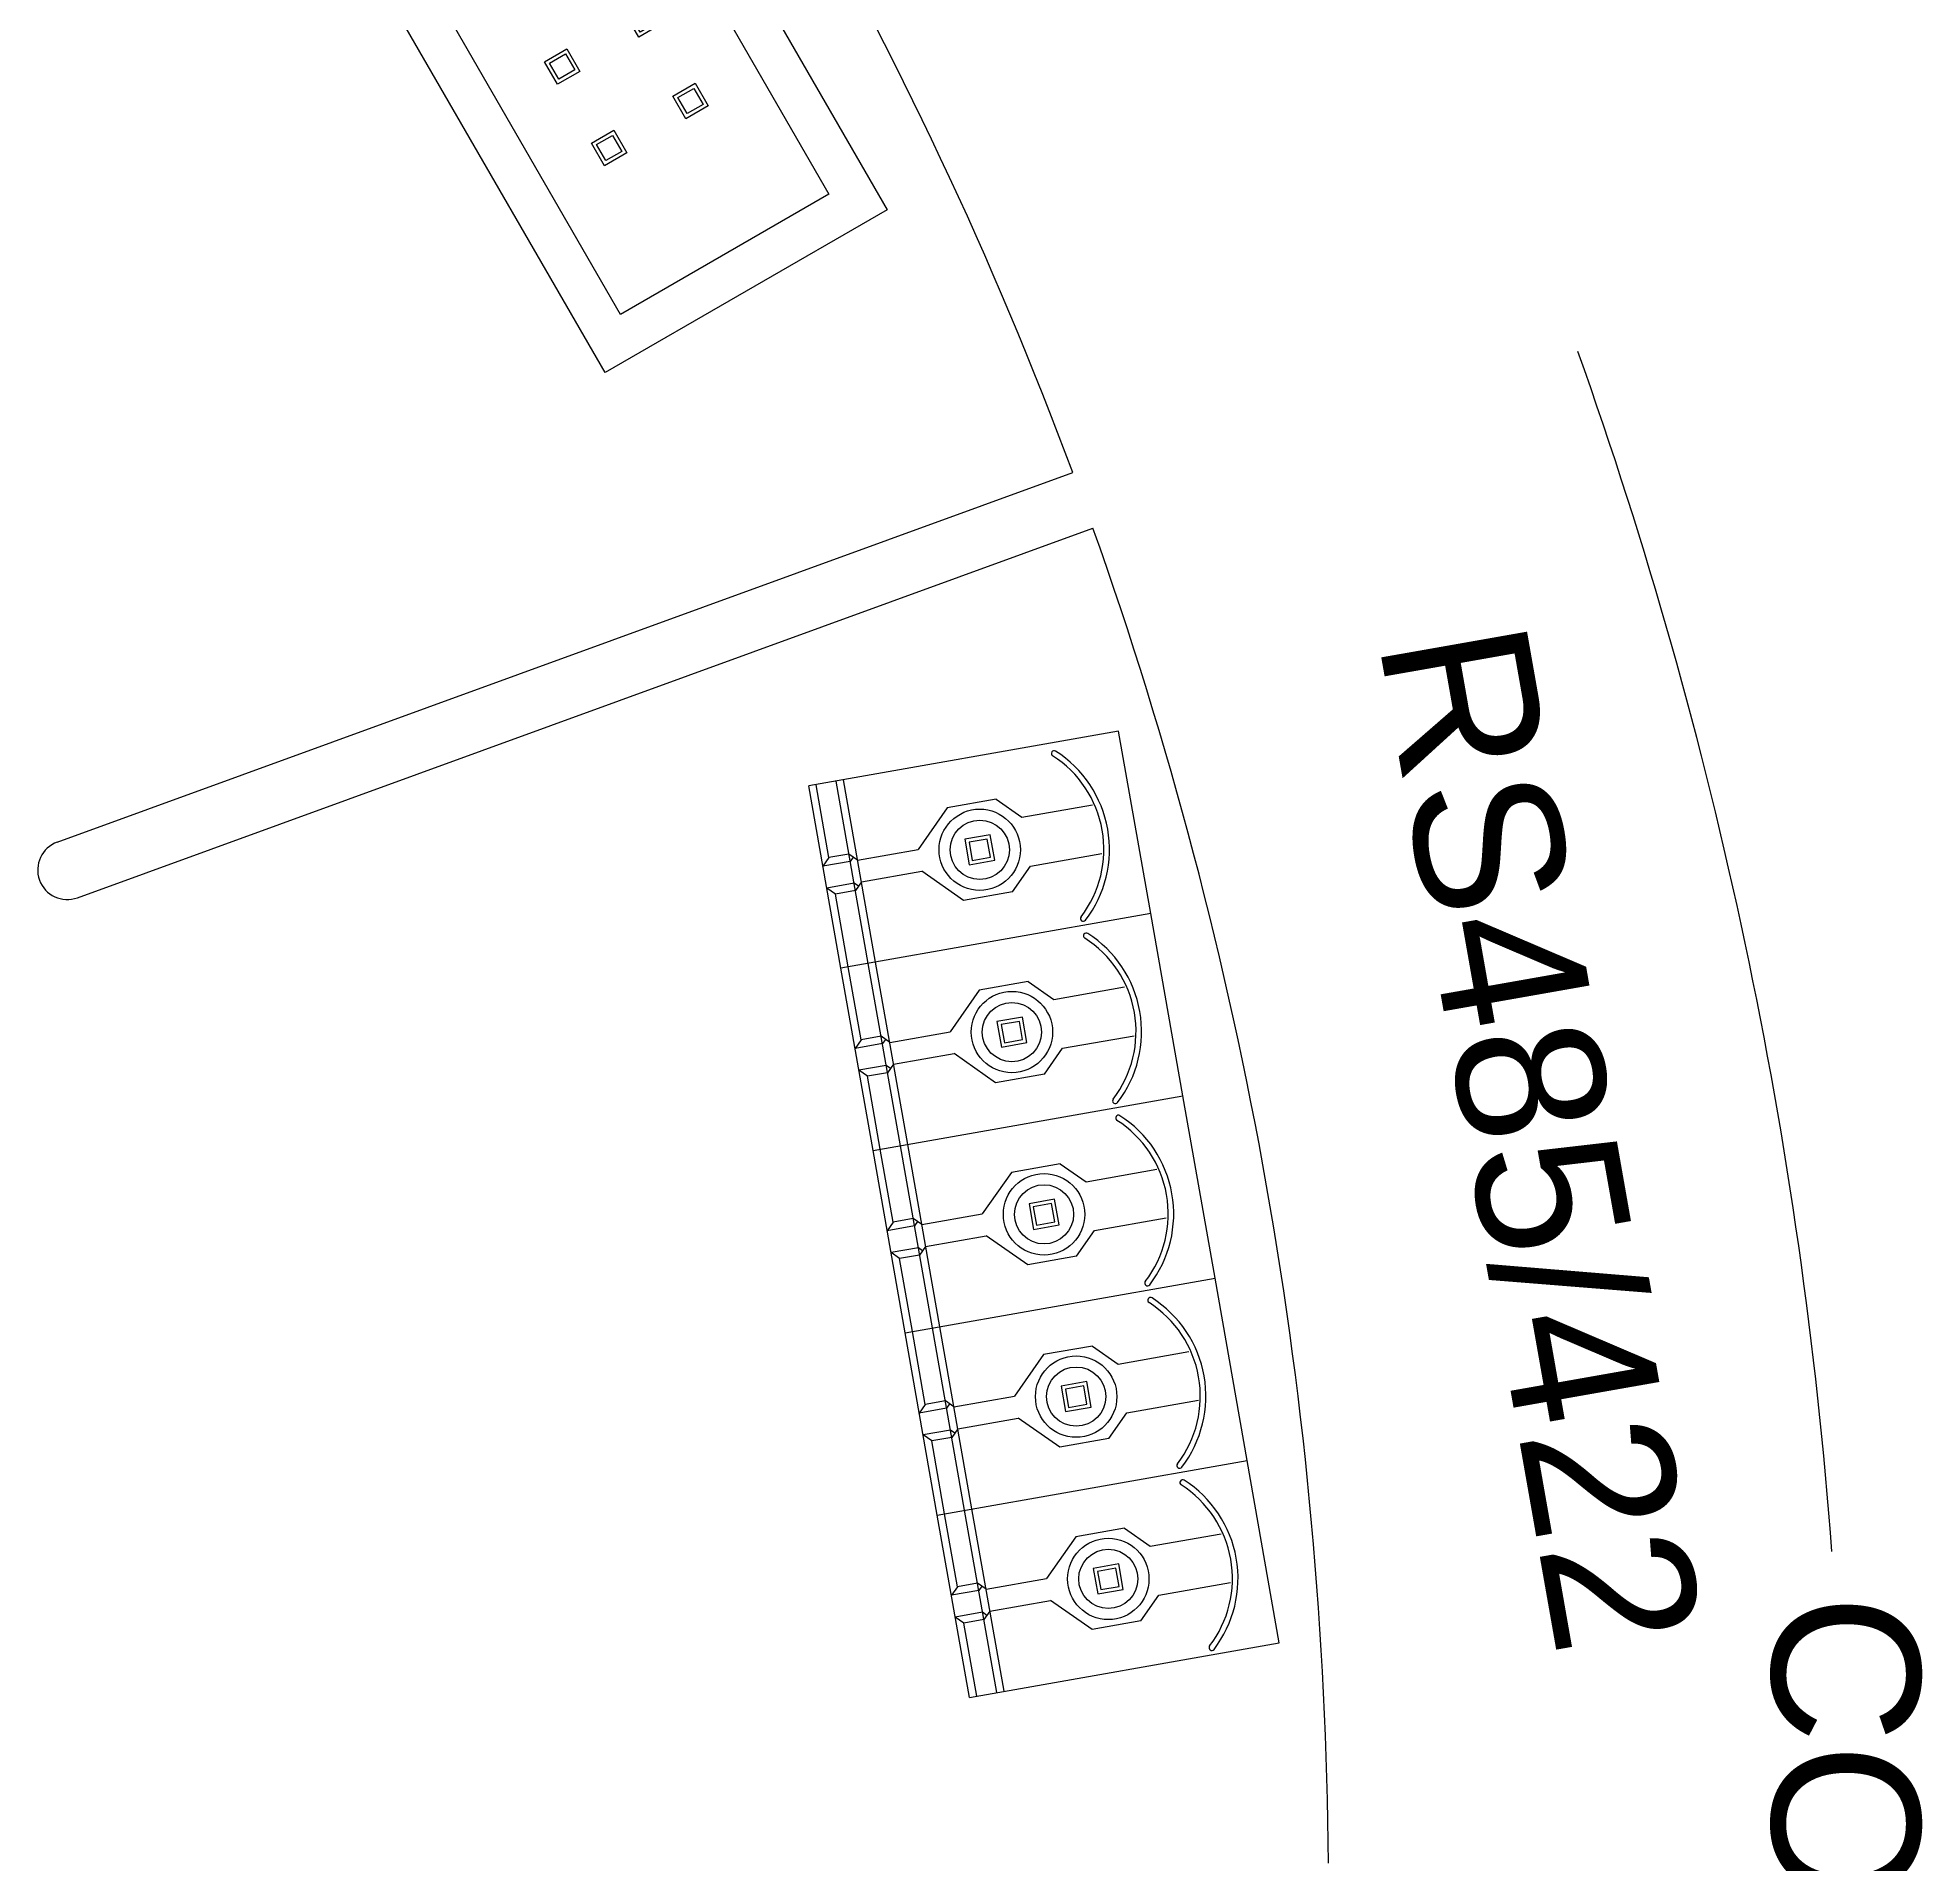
# Model space of a CAD drawing. Header units: millimetres. Extents: x -305 to 613, y 14 to 241.
# Drawn here: x -95.1 to -44.2, y 128.1 to 177.5 of the extents above; entities that cross this region are included whole.
import ezdxf

# ---------------------------------------------------------------- set-up
doc = ezdxf.new("R2010")
doc.units = ezdxf.units.MM
doc.header["$MEASUREMENT"] = 0
doc.layers.add('BOARD', color=4, linetype='Continuous', lineweight=30)
doc.layers.add('TOP_SILK', color=6, linetype='Continuous')
doc.styles.get("Standard").update_dxf_attribs({"font": 'DroidSansMono.ttf'})

# ---------------------------------------------------------------- blocks, each defined once
blk = doc.blocks.new('PCB-OUTLINE')
at = {"linetype": 'Continuous'}
for p, q in [((28.387, -140.654), (38.373, -168.09)), ((26.883, -141.201), (36.869, -168.637))]:
    blk.add_line(p, q, dxfattribs=at)
for centre, radius, start, end in [((27.635, -140.927), 0.8, 20, 200), ((0, -65), 110, 290.4167, 309.5833), ((0, -65), 110, 270.4167, 289.5833)]:
    blk.add_arc(centre, radius, start, end, dxfattribs=at)
blk = doc.blocks.new('BOX-HEADER-2x5-FRONT')
at = {"linetype": 'Continuous'}
for p, q in [((7.96, 7.65), (7.96, 8.8)), ((12.6, 7.65), (12.6, 8.8)), ((5.55, 6.02), (4.85, 6.02)), ((4.85, 6.02), (4.85, 5.32)), ((5.45, 5.92), (4.95, 5.92)), ((4.95, 5.92), (4.95, 5.42)), ((5.45, 5.42), (5.45, 5.92)), ((5.55, 5.32), (5.55, 6.02)), ((8.09, 6.02), (7.39, 6.02)), ((7.39, 6.02), (7.39, 5.32)), ((7.99, 5.92), (7.49, 5.92)), ((7.49, 5.92), (7.49, 5.42)), ((7.99, 5.42), (7.99, 5.92)), ((8.09, 5.32), (8.09, 6.02)), ((10.63, 6.02), (9.93, 6.02)), ((9.93, 6.02), (9.93, 5.32)), ((10.53, 5.92), (10.03, 5.92)), ((10.03, 5.92), (10.03, 5.42)), ((10.53, 5.42), (10.53, 5.92)), ((10.63, 5.32), (10.63, 6.02)), ((13.17, 6.02), (12.47, 6.02)), ((12.47, 6.02), (12.47, 5.32)), ((13.07, 5.92), (12.57, 5.92)), ((12.57, 5.92), (12.57, 5.42)), ((13.07, 5.42), (13.07, 5.92)), ((13.17, 5.32), (13.17, 6.02)), ((15.71, 6.02), (15.01, 6.02)), ((15.01, 6.02), (15.01, 5.32)), ((15.61, 5.92), (15.11, 5.92)), ((15.11, 5.92), (15.11, 5.42)), ((15.61, 5.42), (15.61, 5.92)), ((15.71, 5.32), (15.71, 6.02)), ((4.85, 5.32), (5.55, 5.32)), ((4.95, 5.42), (5.45, 5.42)), ((7.39, 5.32), (8.09, 5.32)), ((7.49, 5.42), (7.99, 5.42)), ((9.93, 5.32), (10.63, 5.32)), ((10.03, 5.42), (10.53, 5.42)), ((12.47, 5.32), (13.17, 5.32)), ((12.57, 5.42), (13.07, 5.42)), ((15.01, 5.32), (15.71, 5.32)), ((15.11, 5.42), (15.61, 5.42)), ((5.55, 3.48), (4.85, 3.48)), ((4.85, 3.48), (4.85, 2.78)), ((5.45, 3.38), (4.95, 3.38)), ((4.95, 3.38), (4.95, 2.88)), ((5.45, 2.88), (5.45, 3.38)), ((5.55, 2.78), (5.55, 3.48)), ((8.09, 3.48), (7.39, 3.48)), ((7.39, 3.48), (7.39, 2.78)), ((7.99, 3.38), (7.49, 3.38)), ((7.49, 3.38), (7.49, 2.88)), ((7.99, 2.88), (7.99, 3.38)), ((8.09, 2.78), (8.09, 3.48)), ((10.63, 3.48), (9.93, 3.48)), ((9.93, 3.48), (9.93, 2.78)), ((10.53, 3.38), (10.03, 3.38)), ((10.03, 3.38), (10.03, 2.88)), ((10.53, 2.88), (10.53, 3.38)), ((10.63, 2.78), (10.63, 3.48)), ((13.17, 3.48), (12.47, 3.48)), ((12.47, 3.48), (12.47, 2.78)), ((13.07, 3.38), (12.57, 3.38)), ((12.57, 3.38), (12.57, 2.88)), ((13.07, 2.88), (13.07, 3.38)), ((13.17, 2.78), (13.17, 3.48)), ((15.71, 3.48), (15.01, 3.48)), ((15.01, 3.48), (15.01, 2.78)), ((15.61, 3.38), (15.11, 3.38)), ((15.11, 3.38), (15.11, 2.88)), ((15.61, 2.88), (15.61, 3.38)), ((15.71, 2.78), (15.71, 3.48)), ((4.85, 2.78), (5.55, 2.78)), ((4.95, 2.88), (5.45, 2.88)), ((7.39, 2.78), (8.09, 2.78)), ((7.49, 2.88), (7.99, 2.88)), ((9.93, 2.78), (10.63, 2.78)), ((10.03, 2.88), (10.53, 2.88)), ((12.47, 2.78), (13.17, 2.78)), ((12.57, 2.88), (13.07, 2.88)), ((15.01, 2.78), (15.71, 2.78)), ((15.11, 2.88), (15.61, 2.88))]:
    blk.add_line(p, q, dxfattribs=at)
for points in [[(20.56, 0), (20.56, 8.8), (0, 8.8), (0, 0)], [(19.41, 1.15), (19.41, 7.65), (1.15, 7.65), (1.15, 1.15)]]:
    blk.add_lwpolyline(points, close=True, dxfattribs=at)
blk = doc.blocks.new('TERMINAL-5P-FRONT-NOPINS')
at = {"linetype": 'Continuous'}
for p, q in [((0, 8.5), (5, 8.5)), ((0, 8.5), (0, 0)), ((0, 8.3), (2, 8.3)), ((2, 8.3), (2.2, 8.5)), ((2, 7.75), (2, 8.3)), ((2.2, 7.75), (2.2, 8.5)), ((2.8, 7.75), (2.8, 8.5)), ((3, 8.3), (2.8, 8.5)), ((3, 7.75), (3, 8.3)), ((3, 8.3), (5, 8.3)), ((5, 8.5), (5, 0)), ((5, 8.5), (10, 8.5)), ((5, 8.5), (5, 0)), ((5, 8.3), (7, 8.3)), ((7, 8.3), (7.2, 8.5)), ((7, 7.75), (7, 8.3)), ((7.2, 7.75), (7.2, 8.5)), ((7.8, 7.75), (7.8, 8.5)), ((8, 8.3), (7.8, 8.5)), ((8, 7.75), (8, 8.3)), ((8, 8.3), (10, 8.3)), ((10, 8.5), (15, 8.5)), ((10, 8.5), (10, 0)), ((10, 8.3), (12, 8.3)), ((12, 8.3), (12.2, 8.5)), ((12, 7.75), (12, 8.3)), ((12.2, 7.75), (12.2, 8.5)), ((12.8, 7.75), (12.8, 8.5)), ((13, 8.3), (12.8, 8.5)), ((13, 7.75), (13, 8.3)), ((13, 8.3), (15, 8.3)), ((15, 8.5), (20, 8.5)), ((15, 8.5), (15, 0)), ((15, 8.3), (17, 8.3)), ((17, 8.3), (17.2, 8.5)), ((17, 7.75), (17, 8.3)), ((17.2, 7.75), (17.2, 8.5)), ((17.8, 7.75), (17.8, 8.5)), ((18, 8.3), (17.8, 8.5)), ((18, 7.75), (18, 8.3)), ((18, 8.3), (20, 8.3)), ((20, 0), (20, 8.5)), ((20, 8.5), (25, 8.5)), ((20, 8.3), (22, 8.3)), ((22, 8.3), (22.2, 8.5)), ((22, 7.75), (22, 8.3)), ((22.2, 7.75), (22.2, 8.5)), ((22.8, 7.75), (22.8, 8.5)), ((23, 8.3), (22.8, 8.5)), ((23, 7.75), (23, 8.3)), ((23, 8.3), (25, 8.3)), ((25, 0), (25, 8.5)), ((0, 7.75), (5, 7.75)), ((2.2, 7.55), (2, 7.75)), ((2.1, 7.65), (2.2, 7.75)), ((2.8, 7.55), (3, 7.75)), ((2.9, 7.65), (2.8, 7.75)), ((5, 7.75), (10, 7.75)), ((7.2, 7.55), (7, 7.75)), ((7.1, 7.65), (7.2, 7.75)), ((7.8, 7.55), (8, 7.75)), ((7.9, 7.65), (7.8, 7.75)), ((10, 7.75), (15, 7.75)), ((12.2, 7.55), (12, 7.75)), ((12.1, 7.65), (12.2, 7.75)), ((12.8, 7.55), (13, 7.75)), ((12.9, 7.65), (12.8, 7.75)), ((15, 7.75), (20, 7.75)), ((17.2, 7.55), (17, 7.75)), ((17.1, 7.65), (17.2, 7.75)), ((17.8, 7.55), (18, 7.75)), ((17.9, 7.65), (17.8, 7.75)), ((20, 7.75), (25, 7.75)), ((22.2, 7.55), (22, 7.75)), ((22.1, 7.65), (22.2, 7.75)), ((22.8, 7.55), (23, 7.75)), ((22.9, 7.65), (22.8, 7.75)), ((0, 7.55), (5, 7.55)), ((2.2, 7.55), (2.2, 5.89)), ((2.8, 7.55), (2.8, 5.89)), ((5, 7.55), (10, 7.55)), ((7.2, 7.55), (7.2, 5.89)), ((7.8, 7.55), (7.8, 5.89)), ((10, 7.55), (15, 7.55)), ((12.2, 7.55), (12.2, 5.89)), ((12.8, 7.55), (12.8, 5.89)), ((15, 7.55), (20, 7.55)), ((17.2, 7.55), (17.2, 5.89)), ((17.8, 7.55), (17.8, 5.89)), ((20, 7.55), (25, 7.55)), ((22.2, 7.55), (22.2, 5.89)), ((22.8, 7.55), (22.8, 5.89)), ((1.23, 4.92), (2.2, 5.89)), ((3.77, 4.92), (2.8, 5.89)), ((6.23, 4.92), (7.2, 5.89)), ((8.77, 4.92), (7.8, 5.89)), ((11.23, 4.92), (12.2, 5.89)), ((13.77, 4.92), (12.8, 5.89)), ((16.23, 4.92), (17.2, 5.89)), ((18.77, 4.92), (17.8, 5.89)), ((21.23, 4.92), (22.2, 5.89)), ((23.77, 4.92), (22.8, 5.89)), ((1.23, 3.58), (1.23, 4.92)), ((3.77, 3.58), (3.77, 4.92)), ((3.77, 3.58), (3.77, 4.92)), ((6.23, 3.58), (6.23, 4.92)), ((8.77, 3.58), (8.77, 4.92)), ((8.77, 3.58), (8.77, 4.92)), ((11.23, 3.58), (11.23, 4.92)), ((13.77, 3.58), (13.77, 4.92)), ((13.77, 3.58), (13.77, 4.92)), ((16.23, 3.58), (16.23, 4.92)), ((18.77, 3.58), (18.77, 4.92)), ((18.77, 3.58), (18.77, 4.92)), ((21.23, 3.58), (21.23, 4.92)), ((23.77, 3.58), (23.77, 4.92)), ((23.77, 3.58), (23.77, 4.92)), ((1.23, 3.58), (1.83, 2.98)), ((3.77, 3.58), (3.17, 2.98)), ((6.23, 3.58), (6.83, 2.98)), ((8.77, 3.58), (8.17, 2.98)), ((11.23, 3.58), (11.83, 2.98)), ((13.77, 3.58), (13.17, 2.98)), ((16.23, 3.58), (16.83, 2.98)), ((18.77, 3.58), (18.17, 2.98)), ((21.23, 3.58), (21.83, 2.98)), ((23.77, 3.58), (23.17, 2.98)), ((1.83, 2.98), (1.83, 1.015)), ((3.17, 2.98), (3.17, 1.039)), ((6.83, 2.98), (6.83, 1.015)), ((8.17, 2.98), (8.17, 1.039)), ((11.83, 2.98), (11.83, 1.015)), ((13.17, 2.98), (13.17, 1.039)), ((16.83, 2.98), (16.83, 1.015)), ((18.17, 2.98), (18.17, 1.039)), ((21.83, 2.98), (21.83, 1.015)), ((23.17, 2.98), (23.17, 1.039)), ((0, 0), (5, 0)), ((5, 0), (10, 0)), ((10, 0), (15, 0)), ((15, 0), (20, 0)), ((20, 0), (25, 0))]:
    blk.add_line(p, q, dxfattribs=at)
for points in [[(2.15, 4.6), (2.15, 3.9), (2.85, 3.9), (2.85, 4.6)], [(7.15, 4.6), (7.15, 3.9), (7.85, 3.9), (7.85, 4.6)], [(12.15, 4.6), (12.15, 3.9), (12.85, 3.9), (12.85, 4.6)], [(17.15, 4.6), (17.15, 3.9), (17.85, 3.9), (17.85, 4.6)], [(22.15, 4.6), (22.15, 3.9), (22.85, 3.9), (22.85, 4.6)], [(2.25, 4.5), (2.25, 4), (2.75, 4), (2.75, 4.5)], [(7.25, 4.5), (7.25, 4), (7.75, 4), (7.75, 4.5)], [(12.25, 4.5), (12.25, 4), (12.75, 4), (12.75, 4.5)], [(17.25, 4.5), (17.25, 4), (17.75, 4), (17.75, 4.5)], [(22.25, 4.5), (22.25, 4), (22.75, 4), (22.75, 4.5)]]:
    blk.add_lwpolyline(points, close=True, dxfattribs=at)
for centre, radius in [((2.5, 4.25), 1.099), ((7.5, 4.25), 1.099), ((12.5, 4.25), 1.099), ((17.5, 4.25), 1.099), ((22.5, 4.25), 1.099), ((2.5, 4.25), 0.8), ((7.5, 4.25), 0.8), ((12.5, 4.25), 0.8), ((17.5, 4.25), 0.8), ((22.5, 4.25), 0.8)]:
    blk.add_circle(centre, radius, dxfattribs=at)
for centre, radius, start, end in [((0.185, 1.819), 0.075, 42.5582, 222.5582), ((2.449, 3.898), 3.149, 222.5582, 317.4418), ((2.449, 3.898), 2.999, 222.5582, 317.4418), ((4.713, 1.819), 0.075, 317.4418, 137.4418), ((5.185, 1.819), 0.075, 42.5582, 222.5582), ((7.449, 3.898), 3.149, 222.5582, 317.4418), ((7.449, 3.898), 2.999, 222.5582, 317.4418), ((9.713, 1.819), 0.075, 317.4418, 137.4418), ((10.185, 1.819), 0.075, 42.5582, 222.5582), ((12.449, 3.898), 3.149, 222.5582, 317.4418), ((12.449, 3.898), 2.999, 222.5582, 317.4418), ((14.713, 1.819), 0.075, 317.4418, 137.4418), ((15.185, 1.819), 0.075, 42.5582, 222.5582), ((17.449, 3.898), 3.149, 222.5582, 317.4418), ((17.449, 3.898), 2.999, 222.5582, 317.4418), ((19.713, 1.819), 0.075, 317.4418, 137.4418), ((19.713, 1.819), 0.075, 317.4418, 137.4418), ((20.185, 1.819), 0.075, 42.5582, 222.5582), ((22.449, 3.898), 3.149, 222.5582, 317.4418), ((22.449, 3.898), 2.999, 222.5582, 317.4418), ((24.713, 1.819), 0.075, 317.4418, 137.4418)]:
    blk.add_arc(centre, radius, start, end, dxfattribs=at)

msp = doc.modelspace()

# ---------------------------------------------------------------- linework, layer by layer
at = {"layer": 'TOP_SILK', "linetype": 'Continuous'}
msp.add_arc((-170.268, 127.348), 123.943, 4.26629, 19.63018, dxfattribs=at)

# ---------------------------------------------------------------- block references
at = {"linetype": 'Continuous', "xscale": -1, "rotation": 299.9999999999998}
msp.add_blockref('BOX-HEADER-2x5-FRONT', (-79.813, 168.416), dxfattribs=at)
at = {"linetype": 'Continuous', "rotation": 99.99999999999983}
msp.add_blockref('TERMINAL-5P-FRONT-NOPINS', (-61.597, 134.107), dxfattribs=at)
at = {"layer": 'BOARD', "linetype": 'Continuous', "rotation": 89.99999999999999}
msp.add_blockref('PCB-OUTLINE', (-235.268, 127.348), dxfattribs=at)

# ---------------------------------------------------------------- texts
at = {"layer": 'TOP_SILK', "linetype": 'Continuous', "char_height": 0.2, "width": 20.91329, "attachment_point": 5}
for s, insert, rotation in [('{\\fArial|b0|i0|c0|p0;\\H20x;RS485/422}', (-54.553, 147.752), 280), ('{\\fArial|b0|i0|c0|p0;\\H20x;COM1}', (-46.313, 127.348), 270)]:
    msp.add_mtext(s, dxfattribs=dict(at, insert=insert, rotation=rotation))

doc.saveas('drawing.dxf')
